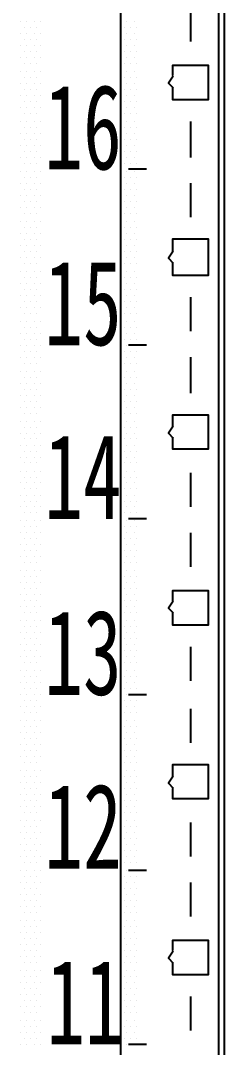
# Model space of a CAD drawing. Header units: metres. Extents: x 17 to 1264, y 17 to 859.
# Drawn here: x 160.3 to 174.9, y 224.6 to 298.6 of the extents above; entities that cross this region are included whole.
import ezdxf

# ---------------------------------------------------------------- set-up
doc = ezdxf.new("R2010")
doc.units = ezdxf.units.M
for name, color, linetype in [('LINES', 7, 'Continuous'), ('POLYLINES', 4, 'Continuous'), ('TEXTS', 3, 'Continuous')]:
    doc.layers.add(name, color=color, linetype=linetype)

msp = doc.modelspace()

# ---------------------------------------------------------------- linework, layer by layer
at = {"layer": 'LINES'}
for p, q in [((174.95, 98.64), (174.95, 693.94)), ((172.51, 299.52), (172.51, 297.07)), ((160.27, 298.51), (160.27, 298.51)), ((160.7, 298.51), (160.7, 298.51)), ((161.27, 298.51), (161.27, 298.51)), ((161.71, 298.51), (161.71, 298.51)), ((167.47, 298.51), (167.47, 298.51)), ((167.9, 298.51), (167.9, 298.51)), ((168.47, 298.51), (168.47, 298.51)), ((160.27, 297.65), (160.27, 297.65)), ((160.55, 298.08), (160.55, 298.08)), ((160.7, 297.65), (160.7, 297.65)), ((160.99, 298.08), (160.99, 298.08)), ((161.27, 297.65), (161.27, 297.65)), ((161.42, 298.08), (161.42, 298.08)), ((161.71, 297.65), (161.71, 297.65)), ((167.47, 297.65), (167.47, 297.65)), ((167.75, 298.08), (167.75, 298.08)), ((167.9, 297.65), (167.9, 297.65)), ((168.19, 298.08), (168.19, 298.08)), ((168.47, 297.65), (168.47, 297.65)), ((168.62, 298.08), (168.62, 298.08)), ((160.55, 297.22), (160.55, 297.22)), ((160.99, 297.22), (160.99, 297.22)), ((161.42, 297.22), (161.42, 297.22)), ((167.75, 297.22), (167.75, 297.22)), ((168.19, 297.22), (168.19, 297.22)), ((168.62, 297.22), (168.62, 297.22)), ((160.27, 296.78), (160.27, 296.78)), ((160.55, 296.35), (160.55, 296.35)), ((160.7, 296.78), (160.7, 296.78)), ((160.99, 296.35), (160.99, 296.35)), ((161.27, 296.78), (161.27, 296.78)), ((161.42, 296.35), (161.42, 296.35)), ((161.71, 296.78), (161.71, 296.78)), ((167.47, 296.78), (167.47, 296.78)), ((167.75, 296.35), (167.75, 296.35)), ((167.9, 296.78), (167.9, 296.78)), ((168.19, 296.35), (168.19, 296.35)), ((168.47, 296.78), (168.47, 296.78)), ((168.62, 296.35), (168.62, 296.35)), ((160.27, 295.92), (160.27, 295.92)), ((160.55, 295.49), (160.55, 295.49)), ((160.7, 295.92), (160.7, 295.92)), ((160.99, 295.49), (160.99, 295.49)), ((161.27, 295.92), (161.27, 295.92)), ((161.42, 295.49), (161.42, 295.49)), ((161.71, 295.92), (161.71, 295.92)), ((167.47, 295.92), (167.47, 295.92)), ((167.75, 295.49), (167.75, 295.49)), ((167.9, 295.92), (167.9, 295.92)), ((168.19, 295.49), (168.19, 295.49)), ((168.47, 295.92), (168.47, 295.92)), ((168.62, 295.49), (168.62, 295.49)), ((160.27, 294.91), (160.27, 294.91)), ((160.7, 294.91), (160.7, 294.91)), ((161.27, 294.91), (161.27, 294.91)), ((161.71, 294.91), (161.71, 294.91)), ((167.47, 294.91), (167.47, 294.91)), ((167.9, 294.91), (167.9, 294.91)), ((168.47, 294.91), (168.47, 294.91)), ((160.27, 294.05), (160.27, 294.05)), ((160.55, 294.48), (160.55, 294.48)), ((160.7, 294.05), (160.7, 294.05)), ((160.99, 294.48), (160.99, 294.48)), ((161.27, 294.05), (161.27, 294.05)), ((161.42, 294.48), (161.42, 294.48)), ((161.71, 294.05), (161.71, 294.05)), ((167.47, 294.05), (167.47, 294.05)), ((167.75, 294.48), (167.75, 294.48)), ((167.9, 294.05), (167.9, 294.05)), ((168.19, 294.48), (168.19, 294.48)), ((168.47, 294.05), (168.47, 294.05)), ((168.62, 294.48), (168.62, 294.48)), ((160.27, 293.18), (160.27, 293.18)), ((160.55, 293.62), (160.55, 293.62)), ((160.7, 293.18), (160.7, 293.18)), ((160.99, 293.62), (160.99, 293.62)), ((161.27, 293.18), (161.27, 293.18)), ((161.42, 293.62), (161.42, 293.62)), ((161.71, 293.18), (161.71, 293.18)), ((167.47, 293.18), (167.47, 293.18)), ((167.75, 293.62), (167.75, 293.62)), ((167.9, 293.18), (167.9, 293.18)), ((168.19, 293.62), (168.19, 293.62)), ((168.47, 293.18), (168.47, 293.18)), ((168.62, 293.62), (168.62, 293.62)), ((160.55, 292.75), (160.55, 292.75)), ((160.99, 292.75), (160.99, 292.75)), ((161.42, 292.75), (161.42, 292.75)), ((167.75, 292.75), (167.75, 292.75)), ((168.19, 292.75), (168.19, 292.75)), ((168.62, 292.75), (168.62, 292.75)), ((160.27, 292.32), (160.27, 292.32)), ((160.55, 291.89), (160.55, 291.89)), ((160.7, 292.32), (160.7, 292.32)), ((160.99, 291.89), (160.99, 291.89)), ((161.27, 292.32), (161.27, 292.32)), ((161.42, 291.89), (161.42, 291.89)), ((161.71, 292.32), (161.71, 292.32)), ((167.47, 292.32), (167.47, 292.32)), ((167.75, 291.89), (167.75, 291.89)), ((167.9, 292.32), (167.9, 292.32)), ((168.19, 291.89), (168.19, 291.89)), ((168.47, 292.32), (168.47, 292.32)), ((168.62, 291.89), (168.62, 291.89)), ((160.27, 291.31), (160.27, 291.31)), ((160.55, 290.88), (160.55, 290.88)), ((160.7, 291.31), (160.7, 291.31)), ((160.99, 290.88), (160.99, 290.88)), ((161.27, 291.31), (161.27, 291.31)), ((161.42, 290.88), (161.42, 290.88)), ((161.71, 291.31), (161.71, 291.31)), ((167.47, 291.31), (167.47, 291.31)), ((167.75, 290.88), (167.75, 290.88)), ((167.9, 291.31), (167.9, 291.31)), ((168.19, 290.88), (168.19, 290.88)), ((168.47, 291.31), (168.47, 291.31)), ((168.62, 290.88), (168.62, 290.88)), ((172.51, 291.31), (172.51, 288.72)), ((160.27, 290.45), (160.27, 290.45)), ((160.7, 290.45), (160.7, 290.45)), ((161.27, 290.45), (161.27, 290.45)), ((161.71, 290.45), (161.71, 290.45)), ((167.47, 290.45), (167.47, 290.45)), ((167.9, 290.45), (167.9, 290.45)), ((168.47, 290.45), (168.47, 290.45)), ((160.27, 289.58), (160.27, 289.58)), ((160.55, 290.02), (160.55, 290.02)), ((160.7, 289.58), (160.7, 289.58)), ((160.99, 290.02), (160.99, 290.02)), ((161.27, 289.58), (161.27, 289.58)), ((161.42, 290.02), (161.42, 290.02)), ((161.71, 289.58), (161.71, 289.58)), ((167.47, 289.58), (167.47, 289.58)), ((167.75, 290.02), (167.75, 290.02)), ((167.9, 289.58), (167.9, 289.58)), ((168.19, 290.02), (168.19, 290.02)), ((168.47, 289.58), (168.47, 289.58)), ((168.62, 290.02), (168.62, 290.02)), ((160.27, 288.72), (160.27, 288.72)), ((160.55, 289.15), (160.55, 289.15)), ((160.7, 288.72), (160.7, 288.72)), ((160.99, 289.15), (160.99, 289.15)), ((161.27, 288.72), (161.27, 288.72)), ((161.42, 289.15), (161.42, 289.15)), ((161.71, 288.72), (161.71, 288.72)), ((167.47, 288.72), (167.47, 288.72)), ((167.75, 289.15), (167.75, 289.15)), ((167.9, 288.72), (167.9, 288.72)), ((168.19, 289.15), (168.19, 289.15)), ((168.47, 288.72), (168.47, 288.72)), ((168.62, 289.15), (168.62, 289.15)), ((160.55, 288.29), (160.55, 288.29)), ((160.99, 288.29), (160.99, 288.29)), ((161.42, 288.29), (161.42, 288.29)), ((167.75, 288.29), (167.75, 288.29)), ((168.19, 288.29), (168.19, 288.29)), ((168.62, 288.29), (168.62, 288.29)), ((160.27, 287.71), (160.27, 287.71)), ((160.55, 287.28), (160.55, 287.28)), ((160.7, 287.71), (160.7, 287.71)), ((160.99, 287.28), (160.99, 287.28)), ((161.27, 287.71), (161.27, 287.71)), ((161.42, 287.28), (161.42, 287.28)), ((161.71, 287.71), (161.71, 287.71)), ((167.47, 287.71), (167.47, 287.71)), ((167.75, 287.28), (167.75, 287.28)), ((167.9, 287.71), (167.9, 287.71)), ((169.34, 287.86), (168.04, 287.86)), ((168.19, 287.28), (168.19, 287.28)), ((168.47, 287.71), (168.47, 287.71)), ((168.62, 287.28), (168.62, 287.28)), ((160.27, 286.85), (160.27, 286.85)), ((160.7, 286.85), (160.7, 286.85)), ((161.27, 286.85), (161.27, 286.85)), ((161.71, 286.85), (161.71, 286.85)), ((167.47, 286.85), (167.47, 286.85)), ((167.9, 286.85), (167.9, 286.85)), ((168.47, 286.85), (168.47, 286.85)), ((172.51, 286.85), (172.51, 284.4)), ((160.27, 285.98), (160.27, 285.98)), ((160.55, 286.42), (160.55, 286.42)), ((160.7, 285.98), (160.7, 285.98)), ((160.99, 286.42), (160.99, 286.42)), ((161.27, 285.98), (161.27, 285.98)), ((161.42, 286.42), (161.42, 286.42)), ((161.71, 285.98), (161.71, 285.98)), ((167.47, 285.98), (167.47, 285.98)), ((167.75, 286.42), (167.75, 286.42)), ((167.9, 285.98), (167.9, 285.98)), ((168.19, 286.42), (168.19, 286.42)), ((168.47, 285.98), (168.47, 285.98)), ((168.62, 286.42), (168.62, 286.42)), ((160.27, 285.12), (160.27, 285.12)), ((160.55, 285.55), (160.55, 285.55)), ((160.7, 285.12), (160.7, 285.12)), ((160.99, 285.55), (160.99, 285.55)), ((161.27, 285.12), (161.27, 285.12)), ((161.42, 285.55), (161.42, 285.55)), ((161.71, 285.12), (161.71, 285.12)), ((167.47, 285.12), (167.47, 285.12)), ((167.75, 285.55), (167.75, 285.55)), ((167.9, 285.12), (167.9, 285.12)), ((168.19, 285.55), (168.19, 285.55)), ((168.47, 285.12), (168.47, 285.12)), ((168.62, 285.55), (168.62, 285.55)), ((160.55, 284.69), (160.55, 284.69)), ((160.99, 284.69), (160.99, 284.69)), ((161.42, 284.69), (161.42, 284.69)), ((167.75, 284.69), (167.75, 284.69)), ((168.19, 284.69), (168.19, 284.69)), ((168.62, 284.69), (168.62, 284.69)), ((160.27, 284.11), (160.27, 284.11)), ((160.55, 283.68), (160.55, 283.68)), ((160.7, 284.11), (160.7, 284.11)), ((160.99, 283.68), (160.99, 283.68)), ((161.27, 284.11), (161.27, 284.11)), ((161.42, 283.68), (161.42, 283.68)), ((161.71, 284.11), (161.71, 284.11)), ((167.47, 284.11), (167.47, 284.11)), ((167.75, 283.68), (167.75, 283.68)), ((167.9, 284.11), (167.9, 284.11)), ((168.19, 283.68), (168.19, 283.68)), ((168.47, 284.11), (168.47, 284.11)), ((168.62, 283.68), (168.62, 283.68)), ((160.27, 283.25), (160.27, 283.25)), ((160.55, 282.82), (160.55, 282.82)), ((160.7, 283.25), (160.7, 283.25)), ((160.99, 282.82), (160.99, 282.82)), ((161.27, 283.25), (161.27, 283.25)), ((161.42, 282.82), (161.42, 282.82)), ((161.71, 283.25), (161.71, 283.25)), ((167.47, 283.25), (167.47, 283.25)), ((167.75, 282.82), (167.75, 282.82)), ((167.9, 283.25), (167.9, 283.25)), ((168.19, 282.82), (168.19, 282.82)), ((168.47, 283.25), (168.47, 283.25)), ((168.62, 282.82), (168.62, 282.82)), ((160.27, 282.38), (160.27, 282.38)), ((160.7, 282.38), (160.7, 282.38)), ((161.27, 282.38), (161.27, 282.38)), ((161.71, 282.38), (161.71, 282.38)), ((167.47, 282.38), (167.47, 282.38)), ((167.9, 282.38), (167.9, 282.38)), ((168.47, 282.38), (168.47, 282.38)), ((160.27, 281.52), (160.27, 281.52)), ((160.55, 281.95), (160.55, 281.95)), ((160.7, 281.52), (160.7, 281.52)), ((160.99, 281.95), (160.99, 281.95)), ((161.27, 281.52), (161.27, 281.52)), ((161.42, 281.95), (161.42, 281.95)), ((161.71, 281.52), (161.71, 281.52)), ((167.47, 281.52), (167.47, 281.52)), ((167.75, 281.95), (167.75, 281.95)), ((167.9, 281.52), (167.9, 281.52)), ((168.19, 281.95), (168.19, 281.95)), ((168.47, 281.52), (168.47, 281.52)), ((168.62, 281.95), (168.62, 281.95)), ((160.55, 281.09), (160.55, 281.09)), ((160.99, 281.09), (160.99, 281.09)), ((161.42, 281.09), (161.42, 281.09)), ((167.75, 281.09), (167.75, 281.09)), ((168.19, 281.09), (168.19, 281.09)), ((168.62, 281.09), (168.62, 281.09)), ((160.27, 280.51), (160.27, 280.51)), ((160.55, 280.08), (160.55, 280.08)), ((160.7, 280.51), (160.7, 280.51)), ((160.99, 280.08), (160.99, 280.08)), ((161.27, 280.51), (161.27, 280.51)), ((161.42, 280.08), (161.42, 280.08)), ((161.71, 280.51), (161.71, 280.51)), ((167.47, 280.51), (167.47, 280.51)), ((167.75, 280.08), (167.75, 280.08)), ((167.9, 280.51), (167.9, 280.51)), ((168.19, 280.08), (168.19, 280.08)), ((168.47, 280.51), (168.47, 280.51)), ((168.62, 280.08), (168.62, 280.08)), ((160.27, 279.65), (160.27, 279.65)), ((160.55, 279.22), (160.55, 279.22)), ((160.7, 279.65), (160.7, 279.65)), ((160.99, 279.22), (160.99, 279.22)), ((161.27, 279.65), (161.27, 279.65)), ((161.42, 279.22), (161.42, 279.22)), ((161.71, 279.65), (161.71, 279.65)), ((167.47, 279.65), (167.47, 279.65)), ((167.75, 279.22), (167.75, 279.22)), ((167.9, 279.65), (167.9, 279.65)), ((168.19, 279.22), (168.19, 279.22)), ((168.47, 279.65), (168.47, 279.65)), ((168.62, 279.22), (168.62, 279.22)), ((160.27, 278.78), (160.27, 278.78)), ((160.55, 278.35), (160.55, 278.35)), ((160.7, 278.78), (160.7, 278.78)), ((160.99, 278.35), (160.99, 278.35)), ((161.27, 278.78), (161.27, 278.78)), ((161.42, 278.35), (161.42, 278.35)), ((161.71, 278.78), (161.71, 278.78)), ((167.47, 278.78), (167.47, 278.78)), ((167.75, 278.35), (167.75, 278.35)), ((167.9, 278.78), (167.9, 278.78)), ((168.19, 278.35), (168.19, 278.35)), ((168.47, 278.78), (168.47, 278.78)), ((168.62, 278.35), (168.62, 278.35)), ((172.51, 278.64), (172.51, 276.19)), ((160.27, 277.92), (160.27, 277.92)), ((160.7, 277.92), (160.7, 277.92)), ((161.27, 277.92), (161.27, 277.92)), ((161.71, 277.92), (161.71, 277.92)), ((167.47, 277.92), (167.47, 277.92)), ((167.9, 277.92), (167.9, 277.92)), ((168.47, 277.92), (168.47, 277.92)), ((160.27, 276.91), (160.27, 276.91)), ((160.55, 277.49), (160.55, 277.49)), ((160.7, 276.91), (160.7, 276.91)), ((160.99, 277.49), (160.99, 277.49)), ((161.27, 276.91), (161.27, 276.91)), ((161.42, 277.49), (161.42, 277.49)), ((161.71, 276.91), (161.71, 276.91)), ((167.47, 276.91), (167.47, 276.91)), ((167.75, 277.49), (167.75, 277.49)), ((167.9, 276.91), (167.9, 276.91)), ((168.19, 277.49), (168.19, 277.49)), ((168.47, 276.91), (168.47, 276.91)), ((168.62, 277.49), (168.62, 277.49)), ((160.55, 276.48), (160.55, 276.48)), ((160.99, 276.48), (160.99, 276.48)), ((161.42, 276.48), (161.42, 276.48)), ((167.75, 276.48), (167.75, 276.48)), ((168.19, 276.48), (168.19, 276.48)), ((168.62, 276.48), (168.62, 276.48)), ((160.27, 276.05), (160.27, 276.05)), ((160.55, 275.62), (160.55, 275.62)), ((160.7, 276.05), (160.7, 276.05)), ((160.99, 275.62), (160.99, 275.62)), ((161.27, 276.05), (161.27, 276.05)), ((161.42, 275.62), (161.42, 275.62)), ((161.71, 276.05), (161.71, 276.05)), ((167.47, 276.05), (167.47, 276.05)), ((167.75, 275.62), (167.75, 275.62)), ((167.9, 276.05), (167.9, 276.05)), ((168.19, 275.62), (168.19, 275.62)), ((168.47, 276.05), (168.47, 276.05)), ((168.62, 275.62), (168.62, 275.62)), ((160.27, 275.18), (160.27, 275.18)), ((160.55, 274.75), (160.55, 274.75)), ((160.7, 275.18), (160.7, 275.18)), ((160.99, 274.75), (160.99, 274.75)), ((161.27, 275.18), (161.27, 275.18)), ((161.42, 274.75), (161.42, 274.75)), ((161.71, 275.18), (161.71, 275.18)), ((167.47, 275.18), (167.47, 275.18)), ((167.75, 274.75), (167.75, 274.75)), ((167.9, 275.18), (167.9, 275.18)), ((169.34, 275.18), (168.04, 275.18)), ((168.19, 274.75), (168.19, 274.75)), ((168.47, 275.18), (168.47, 275.18)), ((168.62, 274.75), (168.62, 274.75)), ((160.27, 274.32), (160.27, 274.32)), ((160.55, 273.89), (160.55, 273.89)), ((160.7, 274.32), (160.7, 274.32)), ((160.99, 273.89), (160.99, 273.89)), ((161.27, 274.32), (161.27, 274.32)), ((161.42, 273.89), (161.42, 273.89)), ((161.71, 274.32), (161.71, 274.32)), ((167.47, 274.32), (167.47, 274.32)), ((167.75, 273.89), (167.75, 273.89)), ((167.9, 274.32), (167.9, 274.32)), ((168.19, 273.89), (168.19, 273.89)), ((168.47, 274.32), (168.47, 274.32)), ((168.62, 273.89), (168.62, 273.89)), ((172.51, 274.32), (172.51, 271.73)), ((160.27, 273.31), (160.27, 273.31)), ((160.7, 273.31), (160.7, 273.31)), ((161.27, 273.31), (161.27, 273.31)), ((161.71, 273.31), (161.71, 273.31)), ((167.47, 273.31), (167.47, 273.31)), ((167.9, 273.31), (167.9, 273.31)), ((168.47, 273.31), (168.47, 273.31)), ((160.27, 272.45), (160.27, 272.45)), ((160.55, 272.88), (160.55, 272.88)), ((160.7, 272.45), (160.7, 272.45)), ((160.99, 272.88), (160.99, 272.88)), ((161.27, 272.45), (161.27, 272.45)), ((161.42, 272.88), (161.42, 272.88)), ((161.71, 272.45), (161.71, 272.45)), ((167.47, 272.45), (167.47, 272.45)), ((167.75, 272.88), (167.75, 272.88)), ((167.9, 272.45), (167.9, 272.45)), ((168.19, 272.88), (168.19, 272.88)), ((168.47, 272.45), (168.47, 272.45)), ((168.62, 272.88), (168.62, 272.88)), ((160.55, 272.02), (160.55, 272.02)), ((160.99, 272.02), (160.99, 272.02)), ((161.42, 272.02), (161.42, 272.02)), ((167.75, 272.02), (167.75, 272.02)), ((168.19, 272.02), (168.19, 272.02)), ((168.62, 272.02), (168.62, 272.02)), ((160.27, 271.58), (160.27, 271.58)), ((160.55, 271.15), (160.55, 271.15)), ((160.7, 271.58), (160.7, 271.58)), ((160.99, 271.15), (160.99, 271.15)), ((161.27, 271.58), (161.27, 271.58)), ((161.42, 271.15), (161.42, 271.15)), ((161.71, 271.58), (161.71, 271.58)), ((167.47, 271.58), (167.47, 271.58)), ((167.75, 271.15), (167.75, 271.15)), ((167.9, 271.58), (167.9, 271.58)), ((168.19, 271.15), (168.19, 271.15)), ((168.47, 271.58), (168.47, 271.58)), ((168.62, 271.15), (168.62, 271.15)), ((160.27, 270.72), (160.27, 270.72)), ((160.55, 270.29), (160.55, 270.29)), ((160.7, 270.72), (160.7, 270.72)), ((160.99, 270.29), (160.99, 270.29)), ((161.27, 270.72), (161.27, 270.72)), ((161.42, 270.29), (161.42, 270.29)), ((161.71, 270.72), (161.71, 270.72)), ((167.47, 270.72), (167.47, 270.72)), ((167.75, 270.29), (167.75, 270.29)), ((167.9, 270.72), (167.9, 270.72)), ((168.19, 270.29), (168.19, 270.29)), ((168.47, 270.72), (168.47, 270.72)), ((168.62, 270.29), (168.62, 270.29)), ((160.27, 269.71), (160.27, 269.71)), ((160.7, 269.71), (160.7, 269.71)), ((161.27, 269.71), (161.27, 269.71)), ((161.71, 269.71), (161.71, 269.71)), ((167.47, 269.71), (167.47, 269.71)), ((167.9, 269.71), (167.9, 269.71)), ((168.47, 269.71), (168.47, 269.71)), ((160.27, 268.85), (160.27, 268.85)), ((160.55, 269.28), (160.55, 269.28)), ((160.7, 268.85), (160.7, 268.85)), ((160.99, 269.28), (160.99, 269.28)), ((161.27, 268.85), (161.27, 268.85)), ((161.42, 269.28), (161.42, 269.28)), ((161.71, 268.85), (161.71, 268.85)), ((167.47, 268.85), (167.47, 268.85)), ((167.75, 269.28), (167.75, 269.28)), ((167.9, 268.85), (167.9, 268.85)), ((168.19, 269.28), (168.19, 269.28)), ((168.47, 268.85), (168.47, 268.85)), ((168.62, 269.28), (168.62, 269.28)), ((160.27, 267.98), (160.27, 267.98)), ((160.55, 268.42), (160.55, 268.42)), ((160.7, 267.98), (160.7, 267.98)), ((160.99, 268.42), (160.99, 268.42)), ((161.27, 267.98), (161.27, 267.98)), ((161.42, 268.42), (161.42, 268.42)), ((161.71, 267.98), (161.71, 267.98)), ((167.47, 267.98), (167.47, 267.98)), ((167.75, 268.42), (167.75, 268.42)), ((167.9, 267.98), (167.9, 267.98)), ((168.19, 268.42), (168.19, 268.42)), ((168.47, 267.98), (168.47, 267.98)), ((168.62, 268.42), (168.62, 268.42)), ((160.55, 267.55), (160.55, 267.55)), ((160.99, 267.55), (160.99, 267.55)), ((161.42, 267.55), (161.42, 267.55)), ((167.75, 267.55), (167.75, 267.55)), ((168.19, 267.55), (168.19, 267.55)), ((168.62, 267.55), (168.62, 267.55)), ((160.27, 267.12), (160.27, 267.12)), ((160.55, 266.69), (160.55, 266.69)), ((160.7, 267.12), (160.7, 267.12)), ((160.99, 266.69), (160.99, 266.69)), ((161.27, 267.12), (161.27, 267.12)), ((161.42, 266.69), (161.42, 266.69)), ((161.71, 267.12), (161.71, 267.12)), ((167.47, 267.12), (167.47, 267.12)), ((167.75, 266.69), (167.75, 266.69)), ((167.9, 267.12), (167.9, 267.12)), ((168.19, 266.69), (168.19, 266.69)), ((168.47, 267.12), (168.47, 267.12)), ((168.62, 266.69), (168.62, 266.69)), ((160.27, 266.11), (160.27, 266.11)), ((160.7, 266.11), (160.7, 266.11)), ((161.27, 266.11), (161.27, 266.11)), ((161.71, 266.11), (161.71, 266.11)), ((167.47, 266.11), (167.47, 266.11)), ((167.9, 266.11), (167.9, 266.11)), ((168.47, 266.11), (168.47, 266.11)), ((172.51, 265.97), (172.51, 263.52)), ((160.27, 265.25), (160.27, 265.25)), ((160.55, 265.68), (160.55, 265.68)), ((160.7, 265.25), (160.7, 265.25)), ((160.99, 265.68), (160.99, 265.68)), ((161.27, 265.25), (161.27, 265.25)), ((161.42, 265.68), (161.42, 265.68)), ((161.71, 265.25), (161.71, 265.25)), ((167.47, 265.25), (167.47, 265.25)), ((167.75, 265.68), (167.75, 265.68)), ((167.9, 265.25), (167.9, 265.25)), ((168.19, 265.68), (168.19, 265.68)), ((168.47, 265.25), (168.47, 265.25)), ((168.62, 265.68), (168.62, 265.68)), ((160.27, 264.38), (160.27, 264.38)), ((160.55, 264.82), (160.55, 264.82)), ((160.7, 264.38), (160.7, 264.38)), ((160.99, 264.82), (160.99, 264.82)), ((161.27, 264.38), (161.27, 264.38)), ((161.42, 264.82), (161.42, 264.82)), ((161.71, 264.38), (161.71, 264.38)), ((167.47, 264.38), (167.47, 264.38)), ((167.75, 264.82), (167.75, 264.82)), ((167.9, 264.38), (167.9, 264.38)), ((168.19, 264.82), (168.19, 264.82)), ((168.47, 264.38), (168.47, 264.38)), ((168.62, 264.82), (168.62, 264.82)), ((160.27, 263.52), (160.27, 263.52)), ((160.55, 263.95), (160.55, 263.95)), ((160.7, 263.52), (160.7, 263.52)), ((160.99, 263.95), (160.99, 263.95)), ((161.27, 263.52), (161.27, 263.52)), ((161.42, 263.95), (161.42, 263.95)), ((161.71, 263.52), (161.71, 263.52)), ((167.47, 263.52), (167.47, 263.52)), ((167.75, 263.95), (167.75, 263.95)), ((167.9, 263.52), (167.9, 263.52)), ((168.19, 263.95), (168.19, 263.95)), ((168.47, 263.52), (168.47, 263.52)), ((168.62, 263.95), (168.62, 263.95)), ((160.55, 263.09), (160.55, 263.09)), ((160.99, 263.09), (160.99, 263.09)), ((161.42, 263.09), (161.42, 263.09)), ((167.75, 263.09), (167.75, 263.09)), ((168.19, 263.09), (168.19, 263.09)), ((168.62, 263.09), (168.62, 263.09)), ((160.27, 262.51), (160.27, 262.51)), ((160.55, 262.08), (160.55, 262.08)), ((160.7, 262.51), (160.7, 262.51)), ((160.99, 262.08), (160.99, 262.08)), ((161.27, 262.51), (161.27, 262.51)), ((161.42, 262.08), (161.42, 262.08)), ((161.71, 262.51), (161.71, 262.51)), ((167.47, 262.51), (167.47, 262.51)), ((167.75, 262.08), (167.75, 262.08)), ((167.9, 262.51), (167.9, 262.51)), ((169.34, 262.66), (168.04, 262.66)), ((168.19, 262.08), (168.19, 262.08)), ((168.47, 262.51), (168.47, 262.51)), ((168.62, 262.08), (168.62, 262.08)), ((160.27, 261.65), (160.27, 261.65)), ((160.7, 261.65), (160.7, 261.65)), ((161.27, 261.65), (161.27, 261.65)), ((161.71, 261.65), (161.71, 261.65)), ((167.47, 261.65), (167.47, 261.65)), ((167.9, 261.65), (167.9, 261.65)), ((168.47, 261.65), (168.47, 261.65)), ((172.51, 261.65), (172.51, 259.2)), ((160.27, 260.78), (160.27, 260.78)), ((160.55, 261.22), (160.55, 261.22)), ((160.7, 260.78), (160.7, 260.78)), ((160.99, 261.22), (160.99, 261.22)), ((161.27, 260.78), (161.27, 260.78)), ((161.42, 261.22), (161.42, 261.22)), ((161.71, 260.78), (161.71, 260.78)), ((167.47, 260.78), (167.47, 260.78)), ((167.75, 261.22), (167.75, 261.22)), ((167.9, 260.78), (167.9, 260.78)), ((168.19, 261.22), (168.19, 261.22)), ((168.47, 260.78), (168.47, 260.78)), ((168.62, 261.22), (168.62, 261.22)), ((160.27, 259.92), (160.27, 259.92)), ((160.55, 260.35), (160.55, 260.35)), ((160.7, 259.92), (160.7, 259.92)), ((160.99, 260.35), (160.99, 260.35)), ((161.27, 259.92), (161.27, 259.92)), ((161.42, 260.35), (161.42, 260.35)), ((161.71, 259.92), (161.71, 259.92)), ((167.47, 259.92), (167.47, 259.92)), ((167.75, 260.35), (167.75, 260.35)), ((167.9, 259.92), (167.9, 259.92)), ((168.19, 260.35), (168.19, 260.35)), ((168.47, 259.92), (168.47, 259.92)), ((168.62, 260.35), (168.62, 260.35)), ((160.55, 259.49), (160.55, 259.49)), ((160.99, 259.49), (160.99, 259.49)), ((161.42, 259.49), (161.42, 259.49)), ((167.75, 259.49), (167.75, 259.49)), ((168.19, 259.49), (168.19, 259.49)), ((168.62, 259.49), (168.62, 259.49)), ((160.27, 258.91), (160.27, 258.91)), ((160.55, 258.48), (160.55, 258.48)), ((160.7, 258.91), (160.7, 258.91)), ((160.99, 258.48), (160.99, 258.48)), ((161.27, 258.91), (161.27, 258.91)), ((161.42, 258.48), (161.42, 258.48)), ((161.71, 258.91), (161.71, 258.91)), ((167.47, 258.91), (167.47, 258.91)), ((167.75, 258.48), (167.75, 258.48)), ((167.9, 258.91), (167.9, 258.91)), ((168.19, 258.48), (168.19, 258.48)), ((168.47, 258.91), (168.47, 258.91)), ((168.62, 258.48), (168.62, 258.48)), ((160.27, 258.05), (160.27, 258.05)), ((160.55, 257.62), (160.55, 257.62)), ((160.7, 258.05), (160.7, 258.05)), ((160.99, 257.62), (160.99, 257.62)), ((161.27, 258.05), (161.27, 258.05)), ((161.42, 257.62), (161.42, 257.62)), ((161.71, 258.05), (161.71, 258.05)), ((167.47, 258.05), (167.47, 258.05)), ((167.75, 257.62), (167.75, 257.62)), ((167.9, 258.05), (167.9, 258.05)), ((168.19, 257.62), (168.19, 257.62)), ((168.47, 258.05), (168.47, 258.05)), ((168.62, 257.62), (168.62, 257.62)), ((160.27, 257.18), (160.27, 257.18)), ((160.7, 257.18), (160.7, 257.18)), ((161.27, 257.18), (161.27, 257.18)), ((161.71, 257.18), (161.71, 257.18)), ((167.47, 257.18), (167.47, 257.18)), ((167.9, 257.18), (167.9, 257.18)), ((168.47, 257.18), (168.47, 257.18)), ((160.27, 256.32), (160.27, 256.32)), ((160.55, 256.75), (160.55, 256.75)), ((160.7, 256.32), (160.7, 256.32)), ((160.99, 256.75), (160.99, 256.75)), ((161.27, 256.32), (161.27, 256.32)), ((161.42, 256.75), (161.42, 256.75)), ((161.71, 256.32), (161.71, 256.32)), ((167.47, 256.32), (167.47, 256.32)), ((167.75, 256.75), (167.75, 256.75)), ((167.9, 256.32), (167.9, 256.32)), ((168.19, 256.75), (168.19, 256.75)), ((168.47, 256.32), (168.47, 256.32)), ((168.62, 256.75), (168.62, 256.75)), ((160.55, 255.89), (160.55, 255.89)), ((160.99, 255.89), (160.99, 255.89)), ((161.42, 255.89), (161.42, 255.89)), ((167.75, 255.89), (167.75, 255.89)), ((168.19, 255.89), (168.19, 255.89)), ((168.62, 255.89), (168.62, 255.89)), ((160.27, 255.31), (160.27, 255.31)), ((160.55, 254.88), (160.55, 254.88)), ((160.7, 255.31), (160.7, 255.31)), ((160.99, 254.88), (160.99, 254.88)), ((161.27, 255.31), (161.27, 255.31)), ((161.42, 254.88), (161.42, 254.88)), ((161.71, 255.31), (161.71, 255.31)), ((167.47, 255.31), (167.47, 255.31)), ((167.75, 254.88), (167.75, 254.88)), ((167.9, 255.31), (167.9, 255.31)), ((168.19, 254.88), (168.19, 254.88)), ((168.47, 255.31), (168.47, 255.31)), ((168.62, 254.88), (168.62, 254.88)), ((160.27, 254.45), (160.27, 254.45)), ((160.55, 254.02), (160.55, 254.02)), ((160.7, 254.45), (160.7, 254.45)), ((160.99, 254.02), (160.99, 254.02)), ((161.27, 254.45), (161.27, 254.45)), ((161.42, 254.02), (161.42, 254.02)), ((161.71, 254.45), (161.71, 254.45)), ((167.47, 254.45), (167.47, 254.45)), ((167.75, 254.02), (167.75, 254.02)), ((167.9, 254.45), (167.9, 254.45)), ((168.19, 254.02), (168.19, 254.02)), ((168.47, 254.45), (168.47, 254.45)), ((168.62, 254.02), (168.62, 254.02)), ((160.27, 253.58), (160.27, 253.58)), ((160.55, 253.15), (160.55, 253.15)), ((160.7, 253.58), (160.7, 253.58)), ((160.99, 253.15), (160.99, 253.15)), ((161.27, 253.58), (161.27, 253.58)), ((161.42, 253.15), (161.42, 253.15)), ((161.71, 253.58), (161.71, 253.58)), ((167.47, 253.58), (167.47, 253.58)), ((167.75, 253.15), (167.75, 253.15)), ((167.9, 253.58), (167.9, 253.58)), ((168.19, 253.15), (168.19, 253.15)), ((168.47, 253.58), (168.47, 253.58)), ((168.62, 253.15), (168.62, 253.15)), ((172.51, 253.44), (172.51, 250.99)), ((160.27, 252.72), (160.27, 252.72)), ((160.7, 252.72), (160.7, 252.72)), ((161.27, 252.72), (161.27, 252.72)), ((161.71, 252.72), (161.71, 252.72)), ((167.47, 252.72), (167.47, 252.72)), ((167.9, 252.72), (167.9, 252.72)), ((168.47, 252.72), (168.47, 252.72)), ((160.27, 251.71), (160.27, 251.71)), ((160.55, 252.29), (160.55, 252.29)), ((160.7, 251.71), (160.7, 251.71)), ((160.99, 252.29), (160.99, 252.29)), ((161.27, 251.71), (161.27, 251.71)), ((161.42, 252.29), (161.42, 252.29)), ((161.71, 251.71), (161.71, 251.71)), ((167.47, 251.71), (167.47, 251.71)), ((167.75, 252.29), (167.75, 252.29)), ((167.9, 251.71), (167.9, 251.71)), ((168.19, 252.29), (168.19, 252.29)), ((168.47, 251.71), (168.47, 251.71)), ((168.62, 252.29), (168.62, 252.29)), ((160.55, 251.28), (160.55, 251.28)), ((160.99, 251.28), (160.99, 251.28)), ((161.42, 251.28), (161.42, 251.28)), ((167.75, 251.28), (167.75, 251.28)), ((168.19, 251.28), (168.19, 251.28)), ((168.62, 251.28), (168.62, 251.28)), ((160.27, 250.85), (160.27, 250.85)), ((160.55, 250.42), (160.55, 250.42)), ((160.7, 250.85), (160.7, 250.85)), ((160.99, 250.42), (160.99, 250.42)), ((161.27, 250.85), (161.27, 250.85)), ((161.42, 250.42), (161.42, 250.42)), ((161.71, 250.85), (161.71, 250.85)), ((167.47, 250.85), (167.47, 250.85)), ((167.75, 250.42), (167.75, 250.42)), ((167.9, 250.85), (167.9, 250.85)), ((168.19, 250.42), (168.19, 250.42)), ((168.47, 250.85), (168.47, 250.85)), ((168.62, 250.42), (168.62, 250.42)), ((160.27, 249.98), (160.27, 249.98)), ((160.55, 249.55), (160.55, 249.55)), ((160.7, 249.98), (160.7, 249.98)), ((160.99, 249.55), (160.99, 249.55)), ((161.27, 249.98), (161.27, 249.98)), ((161.42, 249.55), (161.42, 249.55)), ((161.71, 249.98), (161.71, 249.98)), ((167.47, 249.98), (167.47, 249.98)), ((167.75, 249.55), (167.75, 249.55)), ((167.9, 249.98), (167.9, 249.98)), ((169.34, 249.98), (168.04, 249.98)), ((168.19, 249.55), (168.19, 249.55)), ((168.47, 249.98), (168.47, 249.98)), ((168.62, 249.55), (168.62, 249.55)), ((160.27, 249.12), (160.27, 249.12)), ((160.7, 249.12), (160.7, 249.12)), ((161.27, 249.12), (161.27, 249.12)), ((161.71, 249.12), (161.71, 249.12)), ((167.47, 249.12), (167.47, 249.12)), ((167.9, 249.12), (167.9, 249.12)), ((168.47, 249.12), (168.47, 249.12)), ((172.51, 248.98), (172.51, 246.53)), ((160.27, 248.11), (160.27, 248.11)), ((160.55, 248.69), (160.55, 248.69)), ((160.7, 248.11), (160.7, 248.11)), ((160.99, 248.69), (160.99, 248.69)), ((161.27, 248.11), (161.27, 248.11)), ((161.42, 248.69), (161.42, 248.69)), ((161.71, 248.11), (161.71, 248.11)), ((167.47, 248.11), (167.47, 248.11)), ((167.75, 248.69), (167.75, 248.69)), ((167.9, 248.11), (167.9, 248.11)), ((168.19, 248.69), (168.19, 248.69)), ((168.47, 248.11), (168.47, 248.11)), ((168.62, 248.69), (168.62, 248.69)), ((160.27, 247.25), (160.27, 247.25)), ((160.55, 247.68), (160.55, 247.68)), ((160.7, 247.25), (160.7, 247.25)), ((160.99, 247.68), (160.99, 247.68)), ((161.27, 247.25), (161.27, 247.25)), ((161.42, 247.68), (161.42, 247.68)), ((161.71, 247.25), (161.71, 247.25)), ((167.47, 247.25), (167.47, 247.25)), ((167.75, 247.68), (167.75, 247.68)), ((167.9, 247.25), (167.9, 247.25)), ((168.19, 247.68), (168.19, 247.68)), ((168.47, 247.25), (168.47, 247.25)), ((168.62, 247.68), (168.62, 247.68)), ((160.55, 246.82), (160.55, 246.82)), ((160.99, 246.82), (160.99, 246.82)), ((161.42, 246.82), (161.42, 246.82)), ((167.75, 246.82), (167.75, 246.82)), ((168.19, 246.82), (168.19, 246.82)), ((168.62, 246.82), (168.62, 246.82)), ((160.27, 246.38), (160.27, 246.38)), ((160.55, 245.95), (160.55, 245.95)), ((160.7, 246.38), (160.7, 246.38)), ((160.99, 245.95), (160.99, 245.95)), ((161.27, 246.38), (161.27, 246.38)), ((161.42, 245.95), (161.42, 245.95)), ((161.71, 246.38), (161.71, 246.38)), ((167.47, 246.38), (167.47, 246.38)), ((167.75, 245.95), (167.75, 245.95)), ((167.9, 246.38), (167.9, 246.38)), ((168.19, 245.95), (168.19, 245.95)), ((168.47, 246.38), (168.47, 246.38)), ((168.62, 245.95), (168.62, 245.95)), ((160.27, 245.52), (160.27, 245.52)), ((160.55, 245.09), (160.55, 245.09)), ((160.7, 245.52), (160.7, 245.52)), ((160.99, 245.09), (160.99, 245.09)), ((161.27, 245.52), (161.27, 245.52)), ((161.42, 245.09), (161.42, 245.09)), ((161.71, 245.52), (161.71, 245.52)), ((167.47, 245.52), (167.47, 245.52)), ((167.75, 245.09), (167.75, 245.09)), ((167.9, 245.52), (167.9, 245.52)), ((168.19, 245.09), (168.19, 245.09)), ((168.47, 245.52), (168.47, 245.52)), ((168.62, 245.09), (168.62, 245.09)), ((160.27, 244.51), (160.27, 244.51)), ((160.7, 244.51), (160.7, 244.51)), ((161.27, 244.51), (161.27, 244.51)), ((161.71, 244.51), (161.71, 244.51)), ((167.47, 244.51), (167.47, 244.51)), ((167.9, 244.51), (167.9, 244.51)), ((168.47, 244.51), (168.47, 244.51)), ((160.27, 243.65), (160.27, 243.65)), ((160.55, 244.08), (160.55, 244.08)), ((160.7, 243.65), (160.7, 243.65)), ((160.99, 244.08), (160.99, 244.08)), ((161.27, 243.65), (161.27, 243.65)), ((161.42, 244.08), (161.42, 244.08)), ((161.71, 243.65), (161.71, 243.65)), ((167.47, 243.65), (167.47, 243.65)), ((167.75, 244.08), (167.75, 244.08)), ((167.9, 243.65), (167.9, 243.65)), ((168.19, 244.08), (168.19, 244.08)), ((168.47, 243.65), (168.47, 243.65)), ((168.62, 244.08), (168.62, 244.08)), ((160.27, 242.78), (160.27, 242.78)), ((160.55, 243.22), (160.55, 243.22)), ((160.7, 242.78), (160.7, 242.78)), ((160.99, 243.22), (160.99, 243.22)), ((161.27, 242.78), (161.27, 242.78)), ((161.42, 243.22), (161.42, 243.22)), ((161.71, 242.78), (161.71, 242.78)), ((167.47, 242.78), (167.47, 242.78)), ((167.75, 243.22), (167.75, 243.22)), ((167.9, 242.78), (167.9, 242.78)), ((168.19, 243.22), (168.19, 243.22)), ((168.47, 242.78), (168.47, 242.78)), ((168.62, 243.22), (168.62, 243.22)), ((160.55, 242.35), (160.55, 242.35)), ((160.99, 242.35), (160.99, 242.35)), ((161.42, 242.35), (161.42, 242.35)), ((167.75, 242.35), (167.75, 242.35)), ((168.19, 242.35), (168.19, 242.35)), ((168.62, 242.35), (168.62, 242.35)), ((160.27, 241.92), (160.27, 241.92)), ((160.55, 241.49), (160.55, 241.49)), ((160.7, 241.92), (160.7, 241.92)), ((160.99, 241.49), (160.99, 241.49)), ((161.27, 241.92), (161.27, 241.92)), ((161.42, 241.49), (161.42, 241.49)), ((161.71, 241.92), (161.71, 241.92)), ((167.47, 241.92), (167.47, 241.92)), ((167.75, 241.49), (167.75, 241.49)), ((167.9, 241.92), (167.9, 241.92)), ((168.19, 241.49), (168.19, 241.49)), ((168.47, 241.92), (168.47, 241.92)), ((168.62, 241.49), (168.62, 241.49)), ((160.27, 240.91), (160.27, 240.91)), ((160.7, 240.91), (160.7, 240.91)), ((161.27, 240.91), (161.27, 240.91)), ((161.71, 240.91), (161.71, 240.91)), ((167.47, 240.91), (167.47, 240.91)), ((167.9, 240.91), (167.9, 240.91)), ((168.47, 240.91), (168.47, 240.91)), ((172.51, 240.77), (172.51, 238.32)), ((160.27, 240.05), (160.27, 240.05)), ((160.55, 240.48), (160.55, 240.48)), ((160.7, 240.05), (160.7, 240.05)), ((160.99, 240.48), (160.99, 240.48)), ((161.27, 240.05), (161.27, 240.05)), ((161.42, 240.48), (161.42, 240.48)), ((161.71, 240.05), (161.71, 240.05)), ((167.47, 240.05), (167.47, 240.05)), ((167.75, 240.48), (167.75, 240.48)), ((167.9, 240.05), (167.9, 240.05)), ((168.19, 240.48), (168.19, 240.48)), ((168.47, 240.05), (168.47, 240.05)), ((168.62, 240.48), (168.62, 240.48)), ((160.27, 239.18), (160.27, 239.18)), ((160.55, 239.62), (160.55, 239.62)), ((160.7, 239.18), (160.7, 239.18)), ((160.99, 239.62), (160.99, 239.62)), ((161.27, 239.18), (161.27, 239.18)), ((161.42, 239.62), (161.42, 239.62)), ((161.71, 239.18), (161.71, 239.18)), ((167.47, 239.18), (167.47, 239.18)), ((167.75, 239.62), (167.75, 239.62)), ((167.9, 239.18), (167.9, 239.18)), ((168.19, 239.62), (168.19, 239.62)), ((168.47, 239.18), (168.47, 239.18)), ((168.62, 239.62), (168.62, 239.62)), ((160.55, 238.75), (160.55, 238.75)), ((160.99, 238.75), (160.99, 238.75)), ((161.42, 238.75), (161.42, 238.75)), ((167.75, 238.75), (167.75, 238.75)), ((168.19, 238.75), (168.19, 238.75)), ((168.62, 238.75), (168.62, 238.75)), ((160.27, 238.32), (160.27, 238.32)), ((160.55, 237.89), (160.55, 237.89)), ((160.7, 238.32), (160.7, 238.32)), ((160.99, 237.89), (160.99, 237.89)), ((161.27, 238.32), (161.27, 238.32)), ((161.42, 237.89), (161.42, 237.89)), ((161.71, 238.32), (161.71, 238.32)), ((167.47, 238.32), (167.47, 238.32)), ((167.75, 237.89), (167.75, 237.89)), ((167.9, 238.32), (167.9, 238.32)), ((168.19, 237.89), (168.19, 237.89)), ((168.47, 238.32), (168.47, 238.32)), ((168.62, 237.89), (168.62, 237.89)), ((160.27, 237.31), (160.27, 237.31)), ((160.55, 236.88), (160.55, 236.88)), ((160.7, 237.31), (160.7, 237.31)), ((160.99, 236.88), (160.99, 236.88)), ((161.27, 237.31), (161.27, 237.31)), ((161.42, 236.88), (161.42, 236.88)), ((161.71, 237.31), (161.71, 237.31)), ((167.47, 237.31), (167.47, 237.31)), ((167.75, 236.88), (167.75, 236.88)), ((167.9, 237.31), (167.9, 237.31)), ((169.34, 237.31), (168.04, 237.31)), ((168.19, 236.88), (168.19, 236.88)), ((168.47, 237.31), (168.47, 237.31)), ((168.62, 236.88), (168.62, 236.88)), ((160.27, 236.45), (160.27, 236.45)), ((160.7, 236.45), (160.7, 236.45)), ((161.27, 236.45), (161.27, 236.45)), ((161.71, 236.45), (161.71, 236.45)), ((167.47, 236.45), (167.47, 236.45)), ((167.9, 236.45), (167.9, 236.45)), ((168.47, 236.45), (168.47, 236.45)), ((172.51, 236.45), (172.51, 234)), ((160.27, 235.58), (160.27, 235.58)), ((160.55, 236.02), (160.55, 236.02)), ((160.7, 235.58), (160.7, 235.58)), ((160.99, 236.02), (160.99, 236.02)), ((161.27, 235.58), (161.27, 235.58)), ((161.42, 236.02), (161.42, 236.02)), ((161.71, 235.58), (161.71, 235.58)), ((167.47, 235.58), (167.47, 235.58)), ((167.75, 236.02), (167.75, 236.02)), ((167.9, 235.58), (167.9, 235.58)), ((168.19, 236.02), (168.19, 236.02)), ((168.47, 235.58), (168.47, 235.58)), ((168.62, 236.02), (168.62, 236.02)), ((160.27, 234.72), (160.27, 234.72)), ((160.55, 235.15), (160.55, 235.15)), ((160.7, 234.72), (160.7, 234.72)), ((160.99, 235.15), (160.99, 235.15)), ((161.27, 234.72), (161.27, 234.72)), ((161.42, 235.15), (161.42, 235.15)), ((161.71, 234.72), (161.71, 234.72)), ((167.47, 234.72), (167.47, 234.72)), ((167.75, 235.15), (167.75, 235.15)), ((167.9, 234.72), (167.9, 234.72)), ((168.19, 235.15), (168.19, 235.15)), ((168.47, 234.72), (168.47, 234.72)), ((168.62, 235.15), (168.62, 235.15)), ((160.55, 234.29), (160.55, 234.29)), ((160.99, 234.29), (160.99, 234.29)), ((161.42, 234.29), (161.42, 234.29)), ((167.75, 234.29), (167.75, 234.29)), ((168.19, 234.29), (168.19, 234.29)), ((168.62, 234.29), (168.62, 234.29)), ((160.27, 233.71), (160.27, 233.71)), ((160.55, 233.28), (160.55, 233.28)), ((160.7, 233.71), (160.7, 233.71)), ((160.99, 233.28), (160.99, 233.28)), ((161.27, 233.71), (161.27, 233.71)), ((161.42, 233.28), (161.42, 233.28)), ((161.71, 233.71), (161.71, 233.71)), ((167.47, 233.71), (167.47, 233.71)), ((167.75, 233.28), (167.75, 233.28)), ((167.9, 233.71), (167.9, 233.71)), ((168.19, 233.28), (168.19, 233.28)), ((168.47, 233.71), (168.47, 233.71)), ((168.62, 233.28), (168.62, 233.28)), ((160.27, 232.85), (160.27, 232.85)), ((160.55, 232.42), (160.55, 232.42)), ((160.7, 232.85), (160.7, 232.85)), ((160.99, 232.42), (160.99, 232.42)), ((161.27, 232.85), (161.27, 232.85)), ((161.42, 232.42), (161.42, 232.42)), ((161.71, 232.85), (161.71, 232.85)), ((167.47, 232.85), (167.47, 232.85)), ((167.75, 232.42), (167.75, 232.42)), ((167.9, 232.85), (167.9, 232.85)), ((168.19, 232.42), (168.19, 232.42)), ((168.47, 232.85), (168.47, 232.85)), ((168.62, 232.42), (168.62, 232.42)), ((160.27, 231.98), (160.27, 231.98)), ((160.7, 231.98), (160.7, 231.98)), ((161.27, 231.98), (161.27, 231.98)), ((161.71, 231.98), (161.71, 231.98)), ((167.47, 231.98), (167.47, 231.98)), ((167.9, 231.98), (167.9, 231.98)), ((168.47, 231.98), (168.47, 231.98)), ((160.27, 231.12), (160.27, 231.12)), ((160.55, 231.55), (160.55, 231.55)), ((160.7, 231.12), (160.7, 231.12)), ((160.99, 231.55), (160.99, 231.55)), ((161.27, 231.12), (161.27, 231.12)), ((161.42, 231.55), (161.42, 231.55)), ((161.71, 231.12), (161.71, 231.12)), ((167.47, 231.12), (167.47, 231.12)), ((167.75, 231.55), (167.75, 231.55)), ((167.9, 231.12), (167.9, 231.12)), ((168.19, 231.55), (168.19, 231.55)), ((168.47, 231.12), (168.47, 231.12)), ((168.62, 231.55), (168.62, 231.55)), ((160.55, 230.69), (160.55, 230.69)), ((160.99, 230.69), (160.99, 230.69)), ((161.42, 230.69), (161.42, 230.69)), ((167.75, 230.69), (167.75, 230.69)), ((168.19, 230.69), (168.19, 230.69)), ((168.62, 230.69), (168.62, 230.69)), ((160.27, 230.11), (160.27, 230.11)), ((160.55, 229.68), (160.55, 229.68)), ((160.7, 230.11), (160.7, 230.11)), ((160.99, 229.68), (160.99, 229.68)), ((161.27, 230.11), (161.27, 230.11)), ((161.42, 229.68), (161.42, 229.68)), ((161.71, 230.11), (161.71, 230.11)), ((167.47, 230.11), (167.47, 230.11)), ((167.75, 229.68), (167.75, 229.68)), ((167.9, 230.11), (167.9, 230.11)), ((168.19, 229.68), (168.19, 229.68)), ((168.47, 230.11), (168.47, 230.11)), ((168.62, 229.68), (168.62, 229.68)), ((160.27, 229.25), (160.27, 229.25)), ((160.55, 228.82), (160.55, 228.82)), ((160.7, 229.25), (160.7, 229.25)), ((160.99, 228.82), (160.99, 228.82)), ((161.27, 229.25), (161.27, 229.25)), ((161.42, 228.82), (161.42, 228.82)), ((161.71, 229.25), (161.71, 229.25)), ((167.47, 229.25), (167.47, 229.25)), ((167.75, 228.82), (167.75, 228.82)), ((167.9, 229.25), (167.9, 229.25)), ((168.19, 228.82), (168.19, 228.82)), ((168.47, 229.25), (168.47, 229.25)), ((168.62, 228.82), (168.62, 228.82)), ((160.27, 228.38), (160.27, 228.38)), ((160.7, 228.38), (160.7, 228.38)), ((161.27, 228.38), (161.27, 228.38)), ((161.71, 228.38), (161.71, 228.38)), ((167.47, 228.38), (167.47, 228.38)), ((167.9, 228.38), (167.9, 228.38)), ((168.47, 228.38), (168.47, 228.38)), ((172.51, 228.24), (172.51, 225.79)), ((160.27, 227.52), (160.27, 227.52)), ((160.55, 227.95), (160.55, 227.95)), ((160.7, 227.52), (160.7, 227.52)), ((160.99, 227.95), (160.99, 227.95)), ((161.27, 227.52), (161.27, 227.52)), ((161.42, 227.95), (161.42, 227.95)), ((161.71, 227.52), (161.71, 227.52)), ((167.47, 227.52), (167.47, 227.52)), ((167.75, 227.95), (167.75, 227.95)), ((167.9, 227.52), (167.9, 227.52)), ((168.19, 227.95), (168.19, 227.95)), ((168.47, 227.52), (168.47, 227.52)), ((168.62, 227.95), (168.62, 227.95)), ((160.27, 226.51), (160.27, 226.51)), ((160.55, 227.09), (160.55, 227.09)), ((160.7, 226.51), (160.7, 226.51)), ((160.99, 227.09), (160.99, 227.09)), ((161.27, 226.51), (161.27, 226.51)), ((161.42, 227.09), (161.42, 227.09)), ((161.71, 226.51), (161.71, 226.51)), ((167.47, 226.51), (167.47, 226.51)), ((167.75, 227.09), (167.75, 227.09)), ((167.9, 226.51), (167.9, 226.51)), ((168.19, 227.09), (168.19, 227.09)), ((168.47, 226.51), (168.47, 226.51)), ((168.62, 227.09), (168.62, 227.09)), ((160.55, 226.08), (160.55, 226.08)), ((160.99, 226.08), (160.99, 226.08)), ((161.42, 226.08), (161.42, 226.08)), ((167.75, 226.08), (167.75, 226.08)), ((168.19, 226.08), (168.19, 226.08)), ((168.62, 226.08), (168.62, 226.08)), ((160.27, 225.65), (160.27, 225.65)), ((160.55, 225.22), (160.55, 225.22)), ((160.7, 225.65), (160.7, 225.65)), ((160.99, 225.22), (160.99, 225.22)), ((161.27, 225.65), (161.27, 225.65)), ((161.42, 225.22), (161.42, 225.22)), ((161.71, 225.65), (161.71, 225.65)), ((167.47, 225.65), (167.47, 225.65)), ((167.75, 225.22), (167.75, 225.22)), ((167.9, 225.65), (167.9, 225.65)), ((168.19, 225.22), (168.19, 225.22)), ((168.47, 225.65), (168.47, 225.65)), ((168.62, 225.22), (168.62, 225.22)), ((160.27, 224.78), (160.27, 224.78)), ((160.7, 224.78), (160.7, 224.78)), ((161.27, 224.78), (161.27, 224.78)), ((161.71, 224.78), (161.71, 224.78)), ((167.47, 224.78), (167.47, 224.78)), ((167.9, 224.78), (167.9, 224.78)), ((169.34, 224.78), (168.04, 224.78)), ((168.47, 224.78), (168.47, 224.78))]:
    msp.add_line(p, q, dxfattribs=at)
at = {"layer": 'POLYLINES'}
for points in [[(167.47, 693.94), (167.47, 551.95), (167.47, 98.64)], [(174.52, 676.66), (174.52, 537.7), (174.52, 98.64)], [(171.21, 293.76), (171.21, 292.9), (173.8, 292.9), (173.8, 295.34), (171.21, 295.34), (171.21, 294.62)], [(171.27, 294.57), (170.92, 294.07), (171.27, 293.72)], [(171.21, 281.09), (171.21, 280.22), (173.8, 280.22), (173.8, 282.82), (171.21, 282.82), (171.21, 281.95)], [(171.27, 281.95), (170.92, 281.46), (171.27, 281.1)], [(171.21, 268.56), (171.21, 267.7), (173.8, 267.7), (173.8, 270.14), (171.21, 270.14), (171.21, 269.28)], [(171.27, 269.34), (170.92, 268.84), (171.27, 268.49)], [(171.21, 255.89), (171.21, 255.02), (173.8, 255.02), (173.8, 257.47), (171.21, 257.47), (171.21, 256.75)], [(171.27, 256.73), (170.92, 256.23), (171.27, 255.88)], [(171.21, 243.22), (171.21, 242.5), (173.8, 242.5), (173.8, 244.94), (171.21, 244.94), (171.21, 244.08)], [(171.27, 244.11), (170.92, 243.62), (171.27, 243.26)], [(171.21, 230.69), (171.21, 229.82), (173.8, 229.82), (173.8, 232.27), (171.21, 232.27), (171.21, 231.55)], [(171.27, 231.5), (170.92, 231), (171.27, 230.65)]]:
    msp.add_lwpolyline(points, dxfattribs=at)

# ---------------------------------------------------------------- texts
at = {"layer": 'TEXTS', "width": 0.666667}
for s, p in [('16', (161.99, 287.85)), ('15', (161.99, 275.18)), ('14', (161.99, 262.65)), ('13', (161.99, 249.98)), ('12', (161.99, 237.45)), ('11', (162.14, 224.78))]:
    msp.add_text(s, height=6.13, dxfattribs=at).set_placement(p)

doc.saveas('drawing.dxf')
